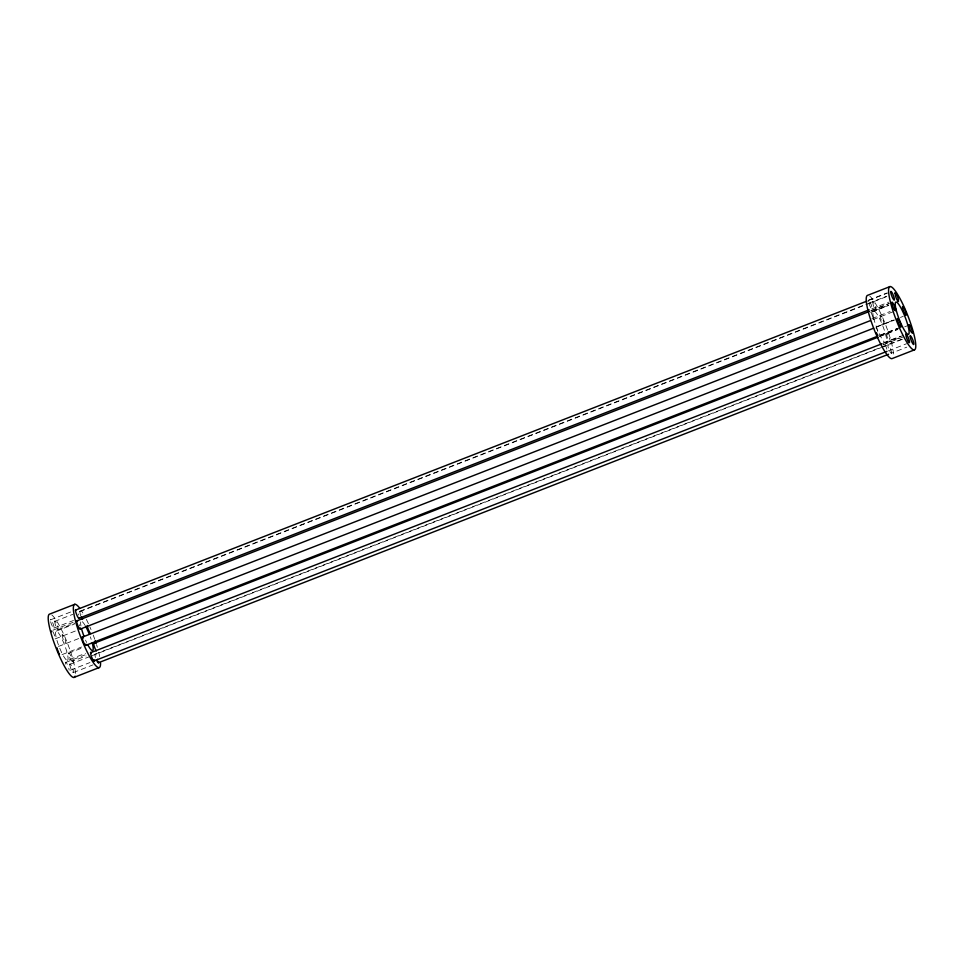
<?xml version="1.0" encoding="UTF-8"?>
<svg xmlns="http://www.w3.org/2000/svg" width="964" height="964" viewBox="0 0 964 964"><rect width="100%" height="100%" fill="white"/><g stroke="black" fill="none" stroke-linecap="round" stroke-linejoin="round"><path stroke-width="0.72" stroke-dasharray="4.82 3.62" d="M50.646 621.78A4.639 0.844 68.7 0 0 51.357 623.961L51.815 625.082A4.639 0.844 68.7 0 0 53.876 628.179L54.032 627.998A4.639 0.844 68.7 0 0 52.622 622.599L52.14 621.575A4.639 0.844 68.7 0 0 50.562 619.503M72.216 661.34L70.962 660.328A4.639 0.844 68.7 0 1 68.54 653.484L68.745 652.845L69.396 653.375A4.639 0.844 68.7 0 1 71.469 657.629A4.639 0.844 68.7 0 1 72.216 661.34L86.085 655.978M868.95 303.467A4.639 0.844 68.7 0 0 869.347 304.588L869.805 305.709A4.639 0.844 68.7 0 0 871.866 308.805L872.022 308.625A4.639 0.844 68.7 0 0 870.613 303.238L870.131 302.202A4.639 0.844 68.7 0 0 868.383 300.322L868.347 300.78A4.639 0.844 68.7 0 0 868.431 301.491M891.302 353.258L891.471 353.077A4.639 0.844 68.7 0 0 890.049 347.679L889.567 346.654A4.639 0.844 68.7 0 0 887.832 344.763L887.784 345.22A4.639 0.844 68.7 0 0 888.784 349.04L889.242 350.149A4.639 0.844 68.7 0 0 891.302 353.258L906.763 347.161M868.552 300.141L886.723 293.044M50.381 619.912L71.3 611.742M868.371 300.551L889.338 292.357M79.928 611.224L867.202 303.841M868.6 303.298L886.784 296.201M54.623 621.431L72.758 614.357M79.735 611.634L886.591 296.611M53.96 628.082L73.481 620.467M871.866 308.805L888.724 302.166M871.095 310.432L889.266 303.335M52.912 630.215L73.842 622.045M870.902 310.842L889.085 303.744M873.227 311.059L888.603 305.058M58.202 629.6L74.939 623.069M870.588 312.42L888.772 305.323M871.902 311.962L888.688 305.419M56.237 631.143L74.373 624.057M871.95 318.59L890.146 311.493M55.093 638.927L78.807 629.673M872.998 319.65L894.05 311.372M893.423 320.132L876.65 326.688L893.447 320.156M900.436 317.433L903.232 316.337M58.467 646.458L79.397 638.289M876.457 327.097L894.628 320M62.045 654.628L81.579 647.013M880.036 335.267L901.003 327.073M879.951 335.352L898.123 328.254M879.734 336.219L897.918 329.11M68.552 653.255L82.506 647.808M879.542 336.629L897.725 329.519M904.714 326.796L908.919 325.157M67.384 660.376A15.665 2.856 68.7 0 0 61.539 638.108A15.665 2.856 68.7 0 0 56.514 638.795A15.665 2.856 68.7 0 0 67.384 660.376L85.519 653.303M883.626 342.774L900.4 336.219M65.444 662.545L84.977 654.918M883.434 343.184L904.401 334.99M886.41 342.883L901.786 336.882M883.036 344.883L902.702 337.147M95.123 654.146L901.979 339.123M69.818 664.365L90.749 656.195M92.134 655.641L880.807 347.727M882.205 347.185L903.184 338.991M70.42 670.173L89.953 662.545M888.326 350.896L906.582 343.714M73.397 672.535L92.93 664.907M886.844 349.173L886.531 348.112A4.639 0.844 68.7 0 0 883.458 342.943L883.639 344.775M68.757 668.185L68.854 668.534A4.639 0.844 68.7 0 1 69.143 670.173M65.648 664.136L65.468 662.316A4.639 0.844 68.7 0 1 68.552 667.486M869.781 296.141A33.945 6.194 68.7 0 1 884.494 321.976A33.945 6.194 68.7 0 1 893.435 353.981M871.263 313.047A4.639 0.844 68.7 0 1 873.167 319.47M875.902 327.748A4.639 0.844 68.7 0 1 876.818 329.29M877.3 330.327A4.639 0.844 68.7 0 1 877.758 331.447M51.779 614.936A33.945 6.194 68.7 0 1 67.576 643.518A33.945 6.194 68.7 0 1 75.312 675.246M52.803 631.528A4.639 0.844 68.7 0 1 55.177 638.843M80.711 615.671A4.639 0.844 68.7 0 1 80.313 614.55L79.759 611.393A4.639 0.844 68.7 0 1 81.988 614.321M95.508 657.472A4.639 0.844 68.7 0 1 94.906 654.785L94.954 654.327A4.639 0.844 68.7 0 1 96.689 656.207L97.171 657.243A4.639 0.844 68.7 0 1 97.629 658.364M78.192 613.923A4.639 0.844 68.7 0 1 78.59 615.044M79.337 624.756A4.639 0.844 68.7 0 1 79.735 625.889M81.169 610.296A33.945 6.194 68.7 0 1 82.832 612.935M86.338 619.37A33.945 6.194 68.7 0 1 88.712 624.311M89.881 626.925A33.945 6.194 68.7 0 1 91.026 629.6M93.219 635.095A33.945 6.194 68.7 0 1 94.749 639.24M96.557 644.651A33.945 6.194 68.7 0 1 97.364 647.29M98.786 652.483A33.945 6.194 68.7 0 1 99.69 656.52M86.652 642.494A15.665 2.856 68.7 0 1 85.555 640.12M80.928 625.901A15.665 2.856 68.7 0 1 80.783 621.937M82.289 621.732A15.665 2.856 68.7 0 1 85.037 625.335M90.303 636.83A15.665 2.856 68.7 0 1 91.17 639.361M54.647 621.202L55.201 624.347A4.639 0.844 68.7 0 0 58.117 629.697L58.045 627.419A4.639 0.844 68.7 0 0 56.141 622.624A4.639 0.844 68.7 0 0 54.647 621.202M62.202 634.854L62.154 635.312A4.639 0.844 68.7 0 0 63.612 640.253A4.639 0.844 68.7 0 0 65.672 643.35L65.841 643.169A4.639 0.844 68.7 0 0 64.431 637.782A4.639 0.844 68.7 0 0 62.202 634.854M69.842 664.124L69.794 664.594A4.639 0.844 68.7 0 0 70.794 668.401L71.252 669.522A4.639 0.844 68.7 0 0 73.312 672.619L73.481 672.438A4.639 0.844 68.7 0 0 72.059 667.052L71.577 666.016A4.639 0.844 68.7 0 0 69.842 664.124M872.637 301.828L873.191 304.986A4.639 0.844 68.7 0 0 876.107 310.324L876.023 308.058A4.639 0.844 68.7 0 0 874.131 303.262A4.639 0.844 68.7 0 0 872.637 301.828M880.192 315.493L880.144 315.951A4.639 0.844 68.7 0 0 881.602 320.879A4.639 0.844 68.7 0 0 883.663 323.976L883.831 323.808A4.639 0.844 68.7 0 0 882.409 318.409A4.639 0.844 68.7 0 0 880.192 315.493M886.567 333.652L886.519 334.122A4.639 0.844 68.7 0 0 888.941 340.967L890.206 341.967A4.639 0.844 68.7 0 0 889.459 338.268A4.639 0.844 68.7 0 0 887.386 334.002L886.567 333.652M873.589 317.807A17.328 3.157 68.7 0 0 885.615 343.1A17.328 3.157 68.7 0 0 880.253 320A17.328 3.157 68.7 0 0 873.589 317.807"/><path stroke-width="1.45" d="M77.554 621.19L77.469 621.057A4.639 0.844 68.7 0 0 76.65 620.72L76.614 621.178A4.639 0.844 68.7 0 0 79.47 628.685L80.289 629.034A4.639 0.844 68.7 0 0 80.253 627.853M83.458 637.975A4.639 0.844 68.7 0 0 82.374 636.794L82.157 637.433A4.639 0.844 68.7 0 0 83.615 642.361A4.639 0.844 68.7 0 0 85.675 645.458L85.88 644.82A4.639 0.844 68.7 0 0 85.796 644.109M74.843 604.271L49.73 614.068A33.945 6.194 68.7 0 0 57.141 650.748A33.945 6.194 68.7 0 0 75.108 676.15M890.109 286.549L867.745 295.285A33.945 6.194 68.7 0 0 873.517 327.832A33.945 6.194 68.7 0 0 891.905 358.656L914.27 349.932A33.945 6.194 68.7 0 0 901.605 301.648A33.945 6.194 68.7 0 0 890.688 303.142A33.945 6.194 68.7 0 0 914.27 349.932M75.493 610.116L866.961 301.093M79.06 618.286L869.142 309.818M76.626 620.949L869.504 311.384M80.205 629.118L870.287 320.651M82.181 637.204L873.661 328.182M85.76 645.374L877.24 336.352M93.665 643.458L878.144 337.171M90.556 652.749L882.036 343.726M94.135 660.918L887.013 351.354M98.509 662.726L888.579 354.258M73.891 677.451L99.003 667.642M94.388 643.434L93.641 643.687A4.639 0.844 68.7 0 0 96.063 650.531L96.34 650.929M877.903 335.376A4.639 0.844 68.7 0 1 877.457 334.713M876.987 333.833A4.639 0.844 68.7 0 1 876.493 332.797M51.586 631.697A4.639 0.844 68.7 0 1 51.502 630.986M59.467 654.086A4.639 0.844 68.7 0 1 58.997 653.206M58.503 652.17A4.639 0.844 68.7 0 1 57.647 649.929M57.334 648.868A4.639 0.844 68.7 0 1 57.129 647.953M82.579 619.37A4.639 0.844 68.7 0 1 81.169 616.791M90.785 633.541A4.639 0.844 68.7 0 1 88.724 630.444A4.639 0.844 68.7 0 1 87.266 625.516M96.364 659.713A4.639 0.844 68.7 0 0 98.424 662.822L98.593 662.642A4.639 0.844 68.7 0 0 98.545 661.461M91.399 652.857A4.639 0.844 68.7 0 0 90.58 652.508L90.821 654.604A4.639 0.844 68.7 0 0 94.05 661.003L94.219 660.822A4.639 0.844 68.7 0 0 94.171 659.653M75.951 609.814A4.639 0.844 68.7 0 0 75.505 609.875L75.469 610.345A4.639 0.844 68.7 0 0 76.469 614.152L76.927 615.273A4.639 0.844 68.7 0 0 78.988 618.37L79.144 618.189A4.639 0.844 68.7 0 0 79.193 617.731M100.533 662.967A33.945 6.194 68.7 0 1 80.627 636.818A33.945 6.194 68.7 0 1 79.614 608.079M95.231 640.614A33.945 6.194 68.7 0 1 96.135 643.325M92.231 642.916A15.665 2.856 68.7 0 1 87.736 644.663M84.013 636.361A15.665 2.856 68.7 0 1 81.615 628.998M85.567 626.251A15.665 2.856 68.7 0 1 89.339 634.288M890.76 291.586L890.712 292.044A4.639 0.844 68.7 0 0 891.712 295.864L892.17 296.972A4.639 0.844 68.7 0 0 894.231 300.081L894.399 299.9A4.639 0.844 68.7 0 0 892.977 294.502L892.495 293.466A4.639 0.844 68.7 0 0 890.76 291.586M891.893 302.419L891.857 302.889A4.639 0.844 68.7 0 0 894.713 310.396L895.532 310.733A4.639 0.844 68.7 0 0 893.158 303.431L892.712 302.768A4.639 0.844 68.7 0 0 891.893 302.419M895.002 293.104L895.568 296.249A4.639 0.844 68.7 0 0 898.472 301.587L898.4 299.322A4.639 0.844 68.7 0 0 896.496 294.526A4.639 0.844 68.7 0 0 895.002 293.104M897.448 318.674L897.412 319.132A4.639 0.844 68.7 0 0 898.87 324.061A4.639 0.844 68.7 0 0 900.918 327.17L901.135 326.531A4.639 0.844 68.7 0 0 899.677 321.59A4.639 0.844 68.7 0 0 897.617 318.494L897.448 318.674M902.557 306.757L902.521 307.215A4.639 0.844 68.7 0 0 903.979 312.143A4.639 0.844 68.7 0 0 906.027 315.252L906.196 315.071A4.639 0.844 68.7 0 0 904.786 309.673A4.639 0.844 68.7 0 0 902.557 306.757M905.823 334.219L906.076 336.303A4.639 0.844 68.7 0 0 909.293 342.702L909.462 342.533A4.639 0.844 68.7 0 0 909.221 340.437L908.907 339.376A4.639 0.844 68.7 0 0 905.823 334.219M908.932 324.928L908.895 325.386A4.639 0.844 68.7 0 0 911.317 332.231L912.571 333.243A4.639 0.844 68.7 0 0 911.824 329.531A4.639 0.844 68.7 0 0 909.751 325.266L908.932 324.928M910.197 336.026L910.161 336.484A4.639 0.844 68.7 0 0 911.161 340.304L911.607 341.425A4.639 0.844 68.7 0 0 913.667 344.522L913.836 344.341A4.639 0.844 68.7 0 0 912.426 338.954L911.932 337.918A4.639 0.844 68.7 0 0 910.197 336.026M895.954 309.083A17.328 3.157 68.7 0 0 907.98 334.375A17.328 3.157 68.7 0 0 902.617 311.264A17.328 3.157 68.7 0 0 895.954 309.083"/></g></svg>
